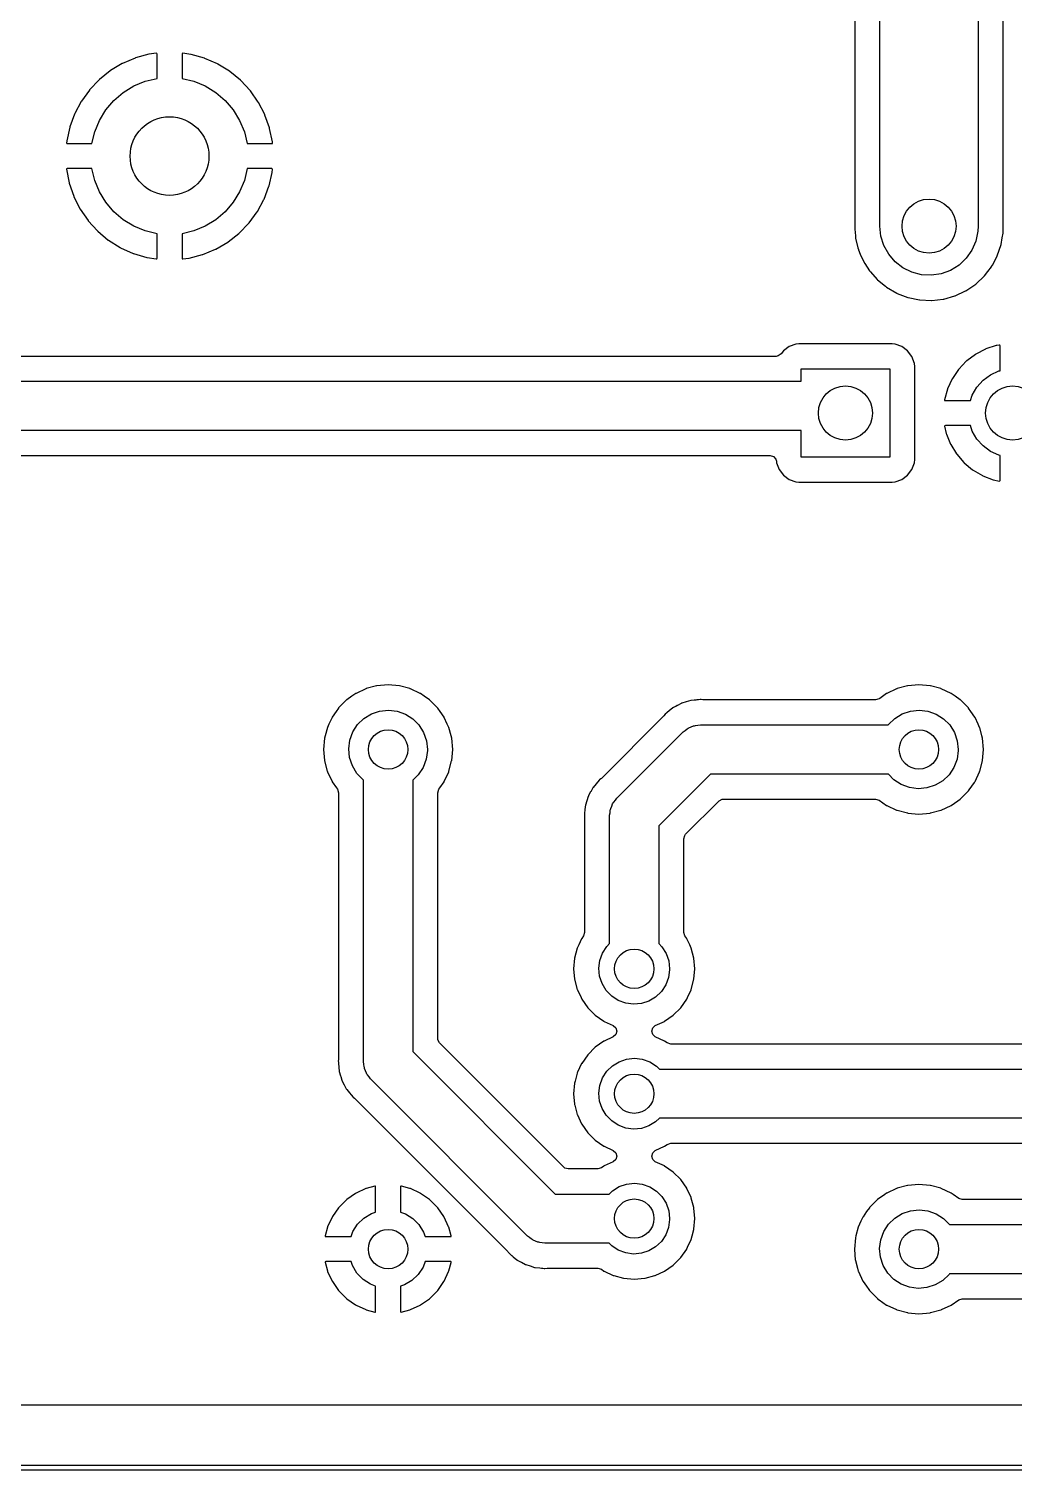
# Model space of a CAD drawing. Extents: x 112.3 to 212.1, y -130.9 to -81.2.
# Drawn here: x 146.36 to 166.4, y -130.86 to -101.55 of the extents above; entities that cross this region are included whole.
import ezdxf

# ---------------------------------------------------------------- set-up
doc = ezdxf.new("R2010")
doc.units = 0
doc.layers.add('BLACK', color=7, linetype='CONTINUOUS')

msp = doc.modelspace()

# ---------------------------------------------------------------- linework, layer by layer
at = {"layer": 'BLACK', "linetype": 'CONTINUOUS'}
for p, q in [((163.67, -105.565), (163.67, -96.5042)), ((163.161, -96.767), (163.161, -105.626)), ((165.67, -97.3131), (165.67, -105.565)), ((166.178, -105.673), (166.178, -97.9476)), ((148.262, -102.26), (148.023, -102.403)), ((148.27, -102.256), (148.262, -102.26)), ((148.526, -102.146), (148.27, -102.256)), ((148.534, -102.143), (148.526, -102.146)), ((148.803, -102.07), (148.534, -102.143)), ((148.812, -102.068), (148.803, -102.07)), ((148.953, -102.05), (148.812, -102.068)), ((148.967, -102.052), (148.953, -102.05)), ((148.971, -102.065), (148.967, -102.052)), ((148.971, -102.561), (148.971, -102.065)), ((149.483, -102.051), (149.479, -102.065)), ((149.479, -102.065), (149.479, -102.561)), ((149.497, -102.049), (149.483, -102.051)), ((149.66, -102.073), (149.497, -102.049)), ((149.668, -102.074), (149.66, -102.073)), ((149.937, -102.151), (149.668, -102.074)), ((149.945, -102.154), (149.937, -102.151)), ((150.2, -102.266), (149.945, -102.154)), ((150.208, -102.27), (150.2, -102.266)), ((150.445, -102.415), (150.208, -102.27)), ((148.016, -102.408), (147.798, -102.582)), ((148.023, -102.403), (148.016, -102.408)), ((148.731, -102.618), (148.971, -102.561)), ((149.479, -102.561), (149.719, -102.618)), ((150.452, -102.42), (150.445, -102.415)), ((150.668, -102.597), (150.452, -102.42)), ((147.594, -102.797), (147.432, -103.023)), ((147.6, -102.79), (147.594, -102.797)), ((147.792, -102.588), (147.6, -102.79)), ((147.798, -102.582), (147.792, -102.588)), ((148.094, -103.009), (148.285, -102.846)), ((148.285, -102.846), (148.499, -102.714)), ((148.499, -102.714), (148.731, -102.618)), ((149.719, -102.618), (149.951, -102.714)), ((149.951, -102.714), (150.165, -102.846)), ((150.165, -102.846), (150.356, -103.009)), ((150.674, -102.603), (150.668, -102.597)), ((150.864, -102.807), (150.674, -102.603)), ((150.87, -102.814), (150.864, -102.807)), ((151.03, -103.042), (150.87, -102.814)), ((147.427, -103.03), (147.297, -103.277)), ((147.432, -103.023), (147.427, -103.03)), ((147.931, -103.2), (148.094, -103.009)), ((150.356, -103.009), (150.519, -103.2)), ((151.034, -103.049), (151.03, -103.042)), ((151.162, -103.297), (151.034, -103.049)), ((147.293, -103.285), (147.197, -103.546)), ((147.297, -103.277), (147.293, -103.285)), ((147.703, -103.646), (147.799, -103.414)), ((147.799, -103.414), (147.931, -103.2)), ((150.519, -103.2), (150.651, -103.414)), ((150.651, -103.414), (150.747, -103.646)), ((151.166, -103.305), (151.162, -103.297)), ((151.259, -103.568), (151.166, -103.305)), ((147.195, -103.555), (147.136, -103.827)), ((147.197, -103.546), (147.195, -103.555)), ((147.646, -103.886), (147.703, -103.646)), ((150.747, -103.646), (150.804, -103.886)), ((151.261, -103.576), (151.259, -103.568)), ((151.318, -103.849), (151.261, -103.576)), ((147.134, -103.836), (147.132, -103.868)), ((147.132, -103.868), (147.135, -103.883)), ((147.136, -103.827), (147.134, -103.836)), ((147.135, -103.883), (147.146, -103.886)), ((147.146, -103.886), (147.646, -103.886)), ((150.804, -103.886), (151.302, -103.886)), ((151.302, -103.886), (151.317, -103.882)), ((151.317, -103.882), (151.32, -103.87)), ((151.319, -103.858), (151.318, -103.849)), ((151.32, -103.87), (151.319, -103.858)), ((147.131, -104.398), (147.129, -104.407)), ((147.129, -104.407), (147.13, -104.409)), ((147.13, -104.409), (147.183, -104.683)), ((147.146, -104.394), (147.131, -104.398)), ((147.646, -104.394), (147.146, -104.394)), ((147.703, -104.634), (147.646, -104.394)), ((150.804, -104.394), (150.747, -104.634)), ((151.302, -104.394), (150.804, -104.394)), ((151.249, -104.747), (151.311, -104.475)), ((151.314, -104.397), (151.302, -104.394)), ((151.311, -104.475), (151.312, -104.466)), ((151.312, -104.466), (151.317, -104.412)), ((151.317, -104.412), (151.314, -104.397)), ((147.183, -104.683), (147.185, -104.691)), ((147.185, -104.691), (147.276, -104.955)), ((147.799, -104.866), (147.703, -104.634)), ((147.931, -105.08), (147.799, -104.866)), ((150.651, -104.866), (150.519, -105.08)), ((150.747, -104.634), (150.651, -104.866)), ((151.148, -105.016), (151.246, -104.755)), ((151.246, -104.755), (151.249, -104.747)), ((147.276, -104.955), (147.279, -104.963)), ((147.279, -104.963), (147.404, -105.212)), ((147.404, -105.212), (147.409, -105.219)), ((148.094, -105.271), (147.931, -105.08)), ((150.519, -105.08), (150.356, -105.271)), ((151.011, -105.268), (151.144, -105.023)), ((151.144, -105.023), (151.148, -105.016)), ((147.409, -105.219), (147.567, -105.449)), ((147.567, -105.449), (147.572, -105.456)), ((147.572, -105.456), (147.76, -105.662)), ((148.285, -105.434), (148.094, -105.271)), ((148.499, -105.566), (148.285, -105.434)), ((150.165, -105.434), (149.951, -105.566)), ((150.356, -105.271), (150.165, -105.434)), ((150.836, -105.507), (150.841, -105.5)), ((150.841, -105.5), (151.006, -105.276)), ((151.006, -105.276), (151.011, -105.268)), ((147.76, -105.662), (147.766, -105.668)), ((147.766, -105.668), (147.98, -105.847)), ((148.731, -105.662), (148.499, -105.566)), ((148.971, -105.719), (148.731, -105.662)), ((148.971, -106.215), (148.971, -105.719)), ((149.719, -105.662), (149.479, -105.719)), ((149.479, -105.719), (149.479, -106.215)), ((149.951, -105.566), (149.719, -105.662)), ((150.416, -105.885), (150.635, -105.713)), ((150.635, -105.713), (150.642, -105.707)), ((150.642, -105.707), (150.836, -105.507)), ((163.161, -105.626), (163.162, -105.629)), ((163.162, -105.629), (163.162, -105.629)), ((163.162, -105.629), (163.172, -105.762)), ((163.172, -105.762), (163.176, -105.807)), ((163.69, -105.766), (163.67, -105.565)), ((163.751, -105.959), (163.69, -105.766)), ((165.665, -105.67), (165.623, -105.867)), ((165.67, -105.565), (165.665, -105.67)), ((166.16, -105.802), (166.177, -105.706)), ((166.177, -105.698), (166.178, -105.674)), ((166.177, -105.702), (166.177, -105.698)), ((166.177, -105.706), (166.177, -105.702)), ((166.177, -105.706), (166.177, -105.706)), ((166.178, -105.674), (166.178, -105.673)), ((166.178, -105.674), (166.178, -105.674)), ((147.98, -105.847), (147.987, -105.852)), ((147.987, -105.852), (148.223, -106)), ((148.223, -106), (148.23, -106.004)), ((148.23, -106.004), (148.485, -106.119)), ((149.903, -106.141), (150.161, -106.034)), ((150.161, -106.034), (150.168, -106.03)), ((150.168, -106.03), (150.409, -105.89)), ((150.409, -105.89), (150.416, -105.885)), ((163.176, -105.807), (163.177, -105.812)), ((163.177, -105.812), (163.177, -105.812)), ((163.177, -105.812), (163.224, -106.004)), ((163.224, -106.004), (163.234, -106.043)), ((163.234, -106.043), (163.236, -106.047)), ((163.236, -106.047), (163.236, -106.047)), ((163.236, -106.047), (163.272, -106.133)), ((163.849, -106.136), (163.751, -105.959)), ((165.543, -106.053), (165.427, -106.218)), ((165.623, -105.867), (165.543, -106.053)), ((166.057, -106.171), (166.136, -105.941)), ((166.136, -105.941), (166.16, -105.802)), ((148.485, -106.119), (148.493, -106.122)), ((148.493, -106.122), (148.76, -106.201)), ((148.76, -106.201), (148.768, -106.203)), ((148.768, -106.203), (148.953, -106.231)), ((148.953, -106.231), (148.967, -106.229)), ((148.967, -106.229), (148.971, -106.215)), ((149.479, -106.215), (149.483, -106.229)), ((149.483, -106.229), (149.496, -106.231)), ((149.496, -106.231), (149.617, -106.216)), ((149.617, -106.216), (149.625, -106.214)), ((149.625, -106.214), (149.895, -106.144)), ((149.895, -106.144), (149.903, -106.141)), ((163.272, -106.133), (163.329, -106.266)), ((163.329, -106.266), (163.366, -106.325)), ((163.366, -106.325), (163.413, -106.4)), ((163.98, -106.289), (163.849, -106.136)), ((164.14, -106.413), (163.98, -106.289)), ((165.28, -106.357), (165.108, -106.464)), ((165.427, -106.218), (165.28, -106.357)), ((165.939, -106.389), (165.942, -106.385)), ((165.942, -106.385), (165.958, -106.355)), ((165.958, -106.355), (166.054, -106.175)), ((166.054, -106.175), (166.057, -106.171)), ((163.413, -106.4), (163.458, -106.472)), ((163.458, -106.472), (163.478, -106.494)), ((163.478, -106.494), (163.615, -106.65)), ((163.615, -106.65), (163.615, -106.65)), ((163.615, -106.65), (163.619, -106.654)), ((163.619, -106.654), (163.623, -106.657)), ((163.623, -106.657), (163.623, -106.657)), ((163.623, -106.657), (163.783, -106.788)), ((164.321, -106.502), (164.14, -106.413)), ((164.517, -106.553), (164.321, -106.502)), ((164.719, -106.564), (164.517, -106.553)), ((164.919, -106.534), (164.719, -106.564)), ((165.108, -106.464), (164.919, -106.534)), ((165.618, -106.744), (165.795, -106.578)), ((165.795, -106.578), (165.863, -106.488)), ((165.863, -106.488), (165.939, -106.389)), ((165.939, -106.389), (165.939, -106.389)), ((163.783, -106.788), (163.806, -106.808)), ((163.806, -106.808), (164.016, -106.93)), ((164.016, -106.93), (164.021, -106.932)), ((164.021, -106.932), (164.238, -107.015)), ((165.202, -106.981), (165.413, -106.883)), ((165.413, -106.883), (165.418, -106.881)), ((165.413, -106.883), (165.413, -106.883)), ((165.418, -106.881), (165.618, -106.744)), ((164.238, -107.015), (164.238, -107.015)), ((164.238, -107.015), (164.243, -107.017)), ((164.243, -107.017), (164.248, -107.018)), ((164.248, -107.018), (164.248, -107.018)), ((164.248, -107.018), (164.475, -107.065)), ((164.475, -107.065), (164.475, -107.065)), ((164.475, -107.065), (164.48, -107.066)), ((164.48, -107.066), (164.723, -107.077)), ((164.723, -107.077), (164.728, -107.077)), ((164.728, -107.077), (164.959, -107.05)), ((164.728, -107.077), (164.728, -107.077)), ((164.959, -107.05), (164.959, -107.05)), ((164.959, -107.05), (164.964, -107.05)), ((164.964, -107.05), (164.969, -107.048)), ((164.969, -107.048), (165.193, -106.985)), ((164.969, -107.048), (164.969, -107.048)), ((165.193, -106.985), (165.198, -106.983)), ((165.193, -106.985), (165.193, -106.985)), ((165.198, -106.983), (165.202, -106.981)), ((165.202, -106.981), (165.202, -106.981)), ((161.707, -108.102), (161.662, -108.161)), ((161.823, -108.014), (161.707, -108.102)), ((161.96, -107.963), (161.823, -108.014)), ((162.022, -107.956), (161.96, -107.963)), ((163.918, -107.956), (162.022, -107.956)), ((163.98, -107.963), (163.918, -107.956)), ((164.117, -108.014), (163.98, -107.963)), ((164.233, -108.102), (164.117, -108.014)), ((164.321, -108.218), (164.233, -108.102)), ((165.818, -108.065), (165.622, -108.167)), ((165.827, -108.061), (165.818, -108.065)), ((166.038, -107.992), (165.827, -108.061)), ((166.048, -107.99), (166.038, -107.992)), ((166.098, -107.982), (166.048, -107.99)), ((166.112, -107.984), (166.098, -107.982)), ((166.116, -107.998), (166.112, -107.984)), ((166.116, -108.504), (166.116, -107.998)), ((161.561, -108.212), (145.026, -108.212)), ((161.605, -108.204), (161.561, -108.212)), ((161.662, -108.161), (161.605, -108.204)), ((164.372, -108.355), (164.321, -108.218)), ((164.379, -108.417), (164.372, -108.355)), ((164.379, -110.313), (164.379, -108.417)), ((165.428, -108.312), (165.276, -108.472)), ((165.436, -108.305), (165.428, -108.312)), ((165.613, -108.173), (165.436, -108.305)), ((165.622, -108.167), (165.613, -108.173)), ((144.769, -108.72), (162.07, -108.72)), ((162.07, -108.72), (162.07, -108.465)), ((162.07, -108.465), (163.87, -108.465)), ((163.87, -108.465), (163.87, -110.265)), ((165.139, -108.672), (165.046, -108.872)), ((165.144, -108.663), (165.139, -108.672)), ((165.269, -108.48), (165.144, -108.663)), ((165.276, -108.472), (165.269, -108.48)), ((165.642, -108.836), (165.768, -108.696)), ((165.768, -108.696), (165.92, -108.586)), ((165.92, -108.586), (166.092, -108.509)), ((166.092, -108.509), (166.116, -108.504)), ((165.043, -108.882), (164.984, -109.095)), ((165.046, -108.872), (165.043, -108.882)), ((165.511, -109.111), (165.548, -108.999)), ((165.548, -108.999), (165.642, -108.836)), ((164.984, -109.095), (164.983, -109.096)), ((164.983, -109.096), (164.986, -109.108)), ((164.986, -109.108), (164.998, -109.111)), ((164.998, -109.111), (165.511, -109.111)), ((162.07, -109.72), (144.767, -109.72)), ((162.07, -110.265), (162.07, -109.72)), ((164.988, -109.623), (164.987, -109.633)), ((164.987, -109.633), (165.021, -109.782)), ((165.002, -109.619), (164.988, -109.623)), ((165.511, -109.619), (165.002, -109.619)), ((165.021, -109.782), (165.024, -109.792)), ((165.024, -109.792), (165.107, -109.997)), ((165.548, -109.731), (165.511, -109.619)), ((165.642, -109.894), (165.548, -109.731)), ((165.768, -110.034), (165.642, -109.894)), ((165.107, -109.997), (165.112, -110.006)), ((165.112, -110.006), (165.227, -110.195)), ((165.227, -110.195), (165.233, -110.203)), ((165.92, -110.144), (165.768, -110.034)), ((166.092, -110.221), (165.92, -110.144)), ((145.279, -110.228), (161.439, -110.228)), ((161.439, -110.228), (161.507, -110.249)), ((161.507, -110.249), (161.554, -110.302)), ((161.554, -110.302), (161.565, -110.341)), ((161.565, -110.341), (161.566, -110.351)), ((161.566, -110.351), (161.568, -110.375)), ((161.568, -110.375), (161.619, -110.512)), ((163.87, -110.265), (162.07, -110.265)), ((164.321, -110.512), (164.372, -110.375)), ((164.372, -110.375), (164.379, -110.313)), ((165.233, -110.203), (165.378, -110.371)), ((165.378, -110.371), (165.385, -110.378)), ((165.385, -110.378), (165.556, -110.519)), ((166.116, -110.226), (166.092, -110.221)), ((166.116, -110.735), (166.116, -110.226)), ((161.619, -110.512), (161.707, -110.628)), ((161.707, -110.628), (161.823, -110.716)), ((161.823, -110.716), (161.96, -110.767)), ((161.96, -110.767), (162.022, -110.773)), ((162.022, -110.773), (163.918, -110.773)), ((163.918, -110.773), (163.98, -110.767)), ((163.98, -110.767), (164.117, -110.716)), ((164.117, -110.716), (164.233, -110.628)), ((164.233, -110.628), (164.321, -110.512)), ((165.556, -110.519), (165.564, -110.525)), ((165.564, -110.525), (165.755, -110.637)), ((165.755, -110.637), (165.764, -110.641)), ((165.764, -110.641), (165.971, -110.72)), ((165.971, -110.72), (165.981, -110.723)), ((165.981, -110.723), (166.098, -110.747)), ((166.098, -110.747), (166.112, -110.745)), ((166.112, -110.745), (166.116, -110.735)), ((152.934, -115.123), (152.83, -115.196)), ((153.013, -115.067), (152.934, -115.123)), ((153.018, -115.065), (153.013, -115.067)), ((153.216, -114.973), (153.018, -115.065)), ((153.018, -115.065), (153.018, -115.065)), ((153.221, -114.971), (153.216, -114.973)), ((153.216, -114.973), (153.216, -114.973)), ((153.226, -114.969), (153.221, -114.971)), ((153.437, -114.913), (153.226, -114.969)), ((153.226, -114.969), (153.226, -114.969)), ((153.442, -114.911), (153.437, -114.913)), ((153.437, -114.913), (153.437, -114.913)), ((153.67, -114.892), (153.442, -114.911)), ((153.898, -114.911), (153.67, -114.892)), ((153.903, -114.913), (153.898, -114.911)), ((154.114, -114.969), (153.903, -114.913)), ((153.903, -114.913), (153.903, -114.913)), ((154.119, -114.971), (154.114, -114.969)), ((154.114, -114.969), (154.114, -114.969)), ((154.124, -114.973), (154.119, -114.971)), ((154.322, -115.065), (154.124, -114.973)), ((154.124, -114.973), (154.124, -114.973)), ((154.327, -115.067), (154.322, -115.065)), ((154.322, -115.065), (154.322, -115.065)), ((154.406, -115.123), (154.327, -115.067)), ((154.51, -115.196), (154.406, -115.123)), ((163.657, -115.174), (163.584, -115.197)), ((163.666, -115.167), (163.657, -115.174)), ((163.808, -115.067), (163.666, -115.167)), ((163.813, -115.065), (163.808, -115.067)), ((164.011, -114.973), (163.813, -115.065)), ((163.813, -115.065), (163.813, -115.065)), ((164.016, -114.971), (164.011, -114.973)), ((164.011, -114.973), (164.011, -114.973)), ((164.021, -114.969), (164.016, -114.971)), ((164.232, -114.913), (164.021, -114.969)), ((164.021, -114.969), (164.021, -114.969)), ((164.237, -114.911), (164.232, -114.913)), ((164.232, -114.913), (164.232, -114.913)), ((164.465, -114.892), (164.237, -114.911)), ((164.693, -114.911), (164.465, -114.892)), ((164.698, -114.913), (164.693, -114.911)), ((164.909, -114.969), (164.698, -114.913)), ((164.698, -114.913), (164.698, -114.913)), ((164.914, -114.971), (164.909, -114.969)), ((164.909, -114.969), (164.909, -114.969)), ((164.919, -114.973), (164.914, -114.971)), ((165.117, -115.065), (164.919, -114.973)), ((164.919, -114.973), (164.919, -114.973)), ((165.122, -115.067), (165.117, -115.065)), ((165.117, -115.065), (165.117, -115.065)), ((165.201, -115.123), (165.122, -115.067)), ((165.305, -115.196), (165.201, -115.123)), ((152.615, -115.431), (152.532, -115.548)), ((152.661, -115.365), (152.615, -115.431)), ((152.664, -115.361), (152.661, -115.365)), ((152.661, -115.365), (152.661, -115.365)), ((152.826, -115.199), (152.664, -115.361)), ((152.83, -115.196), (152.826, -115.199)), ((152.83, -115.196), (152.83, -115.196)), ((153.329, -115.481), (153.498, -115.424)), ((153.498, -115.424), (153.676, -115.405)), ((153.676, -115.405), (153.853, -115.426)), ((153.853, -115.426), (154.021, -115.486)), ((154.514, -115.199), (154.51, -115.196)), ((154.51, -115.196), (154.51, -115.196)), ((154.676, -115.361), (154.514, -115.199)), ((154.679, -115.365), (154.676, -115.361)), ((154.725, -115.431), (154.679, -115.365)), ((154.679, -115.365), (154.679, -115.365)), ((154.808, -115.548), (154.725, -115.431)), ((159.339, -115.459), (159.306, -115.486)), ((159.344, -115.455), (159.339, -115.459)), ((159.345, -115.454), (159.344, -115.455)), ((159.347, -115.452), (159.345, -115.454)), ((159.386, -115.42), (159.347, -115.452)), ((159.387, -115.42), (159.386, -115.42)), ((159.459, -115.361), (159.387, -115.42)), ((159.464, -115.358), (159.459, -115.361)), ((159.468, -115.355), (159.464, -115.358)), ((159.519, -115.329), (159.468, -115.355)), ((159.551, -115.312), (159.519, -115.329)), ((159.552, -115.312), (159.551, -115.312)), ((159.628, -115.271), (159.552, -115.312)), ((159.634, -115.268), (159.628, -115.271)), ((159.628, -115.271), (159.628, -115.271)), ((159.639, -115.267), (159.634, -115.268)), ((159.644, -115.264), (159.639, -115.267)), ((159.733, -115.238), (159.644, -115.264)), ((159.734, -115.238), (159.733, -115.238)), ((159.823, -115.211), (159.734, -115.238)), ((159.828, -115.21), (159.823, -115.211)), ((159.834, -115.209), (159.828, -115.21)), ((159.894, -115.204), (159.834, -115.209)), ((159.926, -115.201), (159.894, -115.204)), ((159.927, -115.201), (159.926, -115.201)), ((159.948, -115.199), (159.927, -115.201)), ((159.97, -115.197), (159.948, -115.199)), ((159.973, -115.197), (159.97, -115.197)), ((159.976, -115.196), (159.973, -115.197)), ((159.981, -115.196), (159.976, -115.196)), ((160.016, -115.193), (159.981, -115.196)), ((160.031, -115.192), (160.016, -115.193)), ((160.037, -115.192), (160.031, -115.192)), ((160.068, -115.196), (160.037, -115.192)), ((160.037, -115.192), (160.037, -115.192)), ((160.082, -115.197), (160.068, -115.196)), ((163.584, -115.197), (160.082, -115.197)), ((164.124, -115.481), (164.293, -115.424)), ((164.293, -115.424), (164.471, -115.405)), ((164.471, -115.405), (164.648, -115.426)), ((164.648, -115.426), (164.816, -115.486)), ((165.309, -115.199), (165.305, -115.196)), ((165.305, -115.196), (165.305, -115.196)), ((165.471, -115.361), (165.309, -115.199)), ((165.474, -115.365), (165.471, -115.361)), ((165.52, -115.431), (165.474, -115.365)), ((165.474, -115.365), (165.474, -115.365)), ((165.603, -115.548), (165.52, -115.431)), ((152.434, -115.761), (152.389, -115.929)), ((152.436, -115.756), (152.434, -115.761)), ((152.434, -115.761), (152.434, -115.761)), ((152.466, -115.692), (152.436, -115.756)), ((152.53, -115.553), (152.466, -115.692)), ((152.532, -115.548), (152.53, -115.553)), ((152.53, -115.553), (152.53, -115.553)), ((152.953, -115.849), (153.05, -115.699)), ((153.05, -115.699), (153.177, -115.575)), ((153.177, -115.575), (153.329, -115.481)), ((154.021, -115.486), (154.171, -115.582)), ((154.171, -115.582), (154.297, -115.708)), ((154.297, -115.708), (154.391, -115.859)), ((154.81, -115.553), (154.808, -115.548)), ((154.874, -115.692), (154.81, -115.553)), ((154.81, -115.553), (154.81, -115.553)), ((154.904, -115.756), (154.874, -115.692)), ((154.906, -115.761), (154.904, -115.756)), ((154.951, -115.929), (154.906, -115.761)), ((154.906, -115.761), (154.906, -115.761)), ((159.269, -115.53), (158.006, -116.793)), ((159.277, -115.521), (159.269, -115.53)), ((159.302, -115.491), (159.277, -115.521)), ((159.306, -115.486), (159.302, -115.491)), ((159.302, -115.491), (159.302, -115.491)), ((159.785, -115.764), (159.833, -115.746)), ((159.833, -115.746), (159.88, -115.725)), ((159.88, -115.725), (159.9, -115.722)), ((159.9, -115.722), (159.919, -115.715)), ((159.919, -115.715), (159.97, -115.712)), ((159.97, -115.712), (160.02, -115.705)), ((160.02, -115.705), (163.841, -115.705)), ((163.841, -115.705), (163.845, -115.699)), ((163.845, -115.699), (163.972, -115.575)), ((163.972, -115.575), (164.124, -115.481)), ((164.816, -115.486), (164.966, -115.582)), ((164.966, -115.582), (165.092, -115.708)), ((165.092, -115.708), (165.186, -115.859)), ((165.605, -115.553), (165.603, -115.548)), ((165.669, -115.692), (165.605, -115.553)), ((165.605, -115.553), (165.605, -115.553)), ((165.699, -115.756), (165.669, -115.692)), ((165.701, -115.761), (165.699, -115.756)), ((165.746, -115.929), (165.701, -115.761)), ((165.701, -115.761), (165.701, -115.761)), ((152.376, -115.977), (152.357, -116.205)), ((152.389, -115.929), (152.376, -115.977)), ((152.87, -116.194), (152.892, -116.017)), ((152.892, -116.017), (152.953, -115.849)), ((154.391, -115.859), (154.45, -116.028)), ((154.45, -116.028), (154.47, -116.205)), ((154.964, -115.977), (154.951, -115.929)), ((154.983, -116.205), (154.964, -115.977)), ((158.321, -117.196), (159.666, -115.851)), ((159.666, -115.851), (159.671, -115.847)), ((159.671, -115.847), (159.712, -115.817)), ((159.712, -115.817), (159.751, -115.784)), ((159.751, -115.784), (159.769, -115.775)), ((159.769, -115.775), (159.785, -115.764)), ((165.186, -115.859), (165.245, -116.028)), ((165.245, -116.028), (165.265, -116.205)), ((165.759, -115.977), (165.746, -115.929)), ((165.778, -116.205), (165.759, -115.977)), ((152.357, -116.205), (152.376, -116.433)), ((152.887, -116.371), (152.87, -116.194)), ((154.47, -116.227), (154.445, -116.404)), ((154.47, -116.205), (154.47, -116.227)), ((154.964, -116.433), (154.983, -116.205)), ((165.265, -116.227), (165.24, -116.404)), ((165.265, -116.205), (165.265, -116.227)), ((165.759, -116.433), (165.778, -116.205)), ((152.376, -116.433), (152.378, -116.438)), ((152.378, -116.438), (152.378, -116.438)), ((152.378, -116.438), (152.433, -116.645)), ((152.944, -116.541), (152.887, -116.371)), ((153.036, -116.693), (152.944, -116.541)), ((154.382, -116.571), (154.283, -116.719)), ((154.445, -116.404), (154.382, -116.571)), ((154.907, -116.645), (154.962, -116.438)), ((154.962, -116.438), (154.964, -116.433)), ((154.962, -116.438), (154.962, -116.438)), ((165.177, -116.571), (165.078, -116.719)), ((165.24, -116.404), (165.177, -116.571)), ((165.702, -116.645), (165.757, -116.438)), ((165.757, -116.438), (165.759, -116.433)), ((165.757, -116.438), (165.757, -116.438)), ((152.433, -116.645), (152.436, -116.654)), ((152.436, -116.654), (152.438, -116.659)), ((152.438, -116.659), (152.438, -116.659)), ((152.438, -116.659), (152.53, -116.857)), ((152.53, -116.857), (152.53, -116.857)), ((152.53, -116.857), (152.532, -116.862)), ((152.532, -116.862), (152.62, -116.986)), ((153.16, -116.821), (153.036, -116.693)), ((153.17, -116.828), (153.16, -116.821)), ((153.17, -122.555), (153.17, -116.828)), ((154.283, -116.719), (154.17, -116.827)), ((154.17, -116.827), (154.17, -122.348)), ((154.72, -116.986), (154.808, -116.862)), ((154.808, -116.862), (154.81, -116.857)), ((154.81, -116.857), (154.902, -116.659)), ((154.81, -116.857), (154.81, -116.857)), ((154.902, -116.659), (154.904, -116.654)), ((154.902, -116.659), (154.902, -116.659)), ((154.904, -116.654), (154.907, -116.645)), ((157.899, -116.906), (157.839, -116.977)), ((157.927, -116.872), (157.899, -116.905)), ((157.899, -116.905), (157.899, -116.906)), ((157.929, -116.87), (157.927, -116.872)), ((157.931, -116.868), (157.929, -116.87)), ((157.934, -116.864), (157.931, -116.868)), ((157.962, -116.831), (157.934, -116.864)), ((157.966, -116.826), (157.962, -116.831)), ((157.995, -116.802), (157.966, -116.826)), ((158.006, -116.793), (157.995, -116.802)), ((160.227, -116.705), (159.175, -117.757)), ((163.843, -116.705), (160.227, -116.705)), ((163.955, -116.821), (163.843, -116.705)), ((164.104, -116.919), (163.955, -116.821)), ((164.271, -116.981), (164.104, -116.919)), ((164.795, -116.934), (164.626, -116.989)), ((164.949, -116.842), (164.795, -116.934)), ((165.078, -116.719), (164.949, -116.842)), ((165.486, -117.029), (165.594, -116.874)), ((165.594, -116.874), (165.603, -116.862)), ((165.603, -116.862), (165.605, -116.857)), ((165.605, -116.857), (165.697, -116.659)), ((165.605, -116.857), (165.605, -116.857)), ((165.697, -116.659), (165.699, -116.654)), ((165.697, -116.659), (165.697, -116.659)), ((165.699, -116.654), (165.702, -116.645)), ((152.62, -116.986), (152.639, -117.013)), ((152.639, -117.013), (152.661, -117.086)), ((152.661, -117.086), (152.661, -122.493)), ((154.678, -117.086), (154.701, -117.013)), ((154.678, -122.085), (154.678, -117.086)), ((154.701, -117.013), (154.72, -116.986)), ((157.739, -117.161), (157.712, -117.25)), ((157.742, -117.156), (157.739, -117.161)), ((157.744, -117.151), (157.742, -117.156)), ((157.747, -117.145), (157.744, -117.151)), ((157.788, -117.069), (157.747, -117.145)), ((157.747, -117.145), (157.747, -117.145)), ((157.789, -117.068), (157.788, -117.069)), ((157.81, -117.029), (157.789, -117.068)), ((157.833, -116.986), (157.81, -117.029)), ((157.836, -116.982), (157.833, -116.986)), ((157.839, -116.977), (157.836, -116.982)), ((158.291, -117.237), (158.321, -117.196)), ((160.401, -117.25), (160.463, -117.216)), ((160.463, -117.216), (160.49, -117.213)), ((160.49, -117.213), (163.584, -117.213)), ((163.584, -117.213), (163.657, -117.236)), ((164.448, -117.005), (164.271, -116.981)), ((164.626, -116.989), (164.448, -117.005)), ((165.253, -117.25), (165.305, -117.214)), ((165.305, -117.214), (165.309, -117.211)), ((165.305, -117.214), (165.305, -117.214)), ((165.309, -117.211), (165.471, -117.049)), ((165.471, -117.049), (165.486, -117.029)), ((157.666, -117.503), (157.662, -117.546)), ((157.672, -117.443), (157.666, -117.493)), ((157.666, -117.493), (157.666, -117.497)), ((157.666, -117.497), (157.666, -117.498)), ((157.666, -117.498), (157.666, -117.503)), ((157.68, -117.367), (157.672, -117.442)), ((157.672, -117.442), (157.672, -117.443)), ((157.682, -117.35), (157.68, -117.367)), ((157.683, -117.345), (157.682, -117.35)), ((157.684, -117.339), (157.683, -117.345)), ((157.712, -117.251), (157.684, -117.339)), ((157.712, -117.25), (157.712, -117.251)), ((158.175, -117.544), (158.183, -117.493)), ((158.183, -117.493), (158.187, -117.443)), ((158.187, -117.443), (158.194, -117.424)), ((158.194, -117.424), (158.197, -117.404)), ((158.197, -117.404), (158.219, -117.358)), ((158.219, -117.358), (158.236, -117.31)), ((158.236, -117.31), (158.249, -117.294)), ((158.249, -117.294), (158.257, -117.275)), ((158.257, -117.275), (158.291, -117.237)), ((159.72, -117.931), (160.401, -117.25)), ((163.657, -117.236), (163.808, -117.343)), ((163.808, -117.343), (163.813, -117.345)), ((163.813, -117.345), (163.813, -117.345)), ((163.813, -117.345), (164.011, -117.437)), ((164.011, -117.437), (164.016, -117.439)), ((164.016, -117.439), (164.021, -117.441)), ((164.021, -117.441), (164.021, -117.441)), ((164.021, -117.441), (164.232, -117.497)), ((164.232, -117.497), (164.232, -117.497)), ((164.232, -117.497), (164.237, -117.499)), ((164.237, -117.499), (164.465, -117.518)), ((164.465, -117.518), (164.693, -117.499)), ((164.693, -117.499), (164.698, -117.497)), ((164.698, -117.497), (164.909, -117.441)), ((164.698, -117.497), (164.698, -117.497)), ((164.909, -117.441), (164.914, -117.439)), ((164.909, -117.441), (164.909, -117.441)), ((164.914, -117.439), (164.919, -117.437)), ((164.919, -117.437), (165.117, -117.345)), ((165.117, -117.345), (165.122, -117.343)), ((165.117, -117.345), (165.117, -117.345)), ((165.122, -117.343), (165.253, -117.25)), ((157.662, -117.546), (157.662, -117.553)), ((157.662, -117.553), (157.666, -117.592)), ((157.666, -117.592), (157.666, -117.604)), ((157.666, -117.604), (157.666, -119.924)), ((158.175, -117.55), (158.175, -117.544)), ((158.175, -120.153), (158.175, -117.55)), ((159.175, -117.757), (159.175, -120.153)), ((159.683, -118.02), (159.704, -117.952)), ((159.683, -119.924), (159.683, -118.02)), ((159.704, -117.952), (159.72, -117.931)), ((157.605, -120.053), (157.547, -120.177)), ((157.607, -120.048), (157.605, -120.053)), ((157.605, -120.053), (157.605, -120.053)), ((157.644, -119.996), (157.607, -120.048)), ((157.666, -119.924), (157.644, -119.996)), ((158.117, -120.21), (158.175, -120.153)), ((159.175, -120.153), (159.239, -120.218)), ((159.706, -119.996), (159.683, -119.924)), ((159.743, -120.048), (159.706, -119.996)), ((159.745, -120.053), (159.743, -120.048)), ((159.803, -120.177), (159.745, -120.053)), ((159.745, -120.053), (159.745, -120.053)), ((157.461, -120.451), (157.442, -120.665)), ((157.462, -120.446), (157.461, -120.451)), ((157.515, -120.249), (157.462, -120.446)), ((157.516, -120.243), (157.515, -120.249)), ((157.515, -120.249), (157.515, -120.249)), ((157.547, -120.177), (157.516, -120.243)), ((157.975, -120.496), (158.03, -120.345)), ((158.03, -120.345), (158.117, -120.21)), ((159.239, -120.218), (159.324, -120.354)), ((159.324, -120.354), (159.377, -120.505)), ((159.834, -120.243), (159.803, -120.177)), ((159.835, -120.249), (159.834, -120.243)), ((159.888, -120.446), (159.835, -120.249)), ((159.835, -120.249), (159.835, -120.249)), ((159.889, -120.451), (159.888, -120.446)), ((159.908, -120.665), (159.889, -120.451)), ((157.442, -120.665), (157.461, -120.879)), ((157.955, -120.655), (157.975, -120.496)), ((157.971, -120.815), (157.955, -120.655)), ((159.395, -120.685), (159.372, -120.844)), ((159.377, -120.505), (159.395, -120.665)), ((159.395, -120.665), (159.395, -120.685)), ((159.889, -120.879), (159.908, -120.665)), ((157.461, -120.879), (157.516, -121.087)), ((158.021, -120.967), (157.971, -120.815)), ((158.105, -121.104), (158.021, -120.967)), ((159.315, -120.994), (159.227, -121.128)), ((159.372, -120.844), (159.315, -120.994)), ((159.834, -121.087), (159.889, -120.879)), ((157.516, -121.087), (157.518, -121.092)), ((157.518, -121.092), (157.519, -121.092)), ((157.519, -121.092), (157.593, -121.252)), ((157.593, -121.252), (157.607, -121.282)), ((157.607, -121.282), (157.73, -121.458)), ((158.216, -121.22), (158.105, -121.104)), ((158.35, -121.308), (158.216, -121.22)), ((158.501, -121.364), (158.35, -121.308)), ((158.972, -121.321), (158.82, -121.37)), ((159.11, -121.239), (158.972, -121.321)), ((159.227, -121.128), (159.11, -121.239)), ((159.62, -121.458), (159.743, -121.282)), ((159.743, -121.282), (159.757, -121.252)), ((159.757, -121.252), (159.831, -121.092)), ((159.831, -121.092), (159.832, -121.092)), ((159.832, -121.092), (159.834, -121.087)), ((157.73, -121.458), (157.882, -121.61)), ((157.882, -121.61), (158.058, -121.733)), ((158.66, -121.385), (158.501, -121.364)), ((158.82, -121.37), (158.66, -121.385)), ((159.292, -121.733), (159.468, -121.61)), ((159.468, -121.61), (159.62, -121.458)), ((158.058, -121.733), (158.063, -121.735)), ((158.063, -121.735), (158.063, -121.735)), ((158.063, -121.735), (158.247, -121.821)), ((158.247, -121.821), (158.3, -121.868)), ((158.3, -121.868), (158.319, -121.936)), ((159.031, -121.934), (159.051, -121.866)), ((159.051, -121.866), (159.103, -121.821)), ((159.103, -121.821), (159.287, -121.735)), ((159.287, -121.735), (159.292, -121.733)), ((159.287, -121.735), (159.287, -121.735)), ((154.681, -122.112), (154.678, -122.085)), ((154.715, -122.174), (154.681, -122.112)), ((157.241, -124.7), (154.715, -122.174)), ((158.058, -122.137), (157.882, -122.26)), ((158.063, -122.135), (158.058, -122.137)), ((158.247, -122.049), (158.063, -122.135)), ((158.063, -122.135), (158.063, -122.135)), ((158.299, -122.004), (158.247, -122.049)), ((158.319, -121.936), (158.299, -122.004)), ((159.05, -122.002), (159.031, -121.934)), ((159.103, -122.049), (159.05, -122.002)), ((159.287, -122.135), (159.103, -122.049)), ((159.292, -122.137), (159.287, -122.135)), ((159.287, -122.135), (159.287, -122.135)), ((159.344, -122.174), (159.292, -122.137)), ((159.416, -122.197), (159.344, -122.174)), ((170.33, -122.197), (159.416, -122.197)), ((152.661, -122.493), (152.661, -122.507)), ((154.17, -122.348), (157.067, -125.245)), ((157.73, -122.412), (157.607, -122.588)), ((157.882, -122.26), (157.73, -122.412)), ((158.368, -122.554), (158.52, -122.502)), ((158.52, -122.502), (158.68, -122.485)), ((158.68, -122.485), (158.839, -122.504)), ((158.839, -122.504), (158.991, -122.558)), ((152.661, -122.507), (152.657, -122.544)), ((152.657, -122.544), (152.658, -122.559)), ((152.658, -122.559), (152.661, -122.594)), ((152.661, -122.594), (152.661, -122.599)), ((152.661, -122.599), (152.661, -122.602)), ((152.661, -122.602), (152.661, -122.605)), ((152.661, -122.605), (152.662, -122.608)), ((152.662, -122.608), (152.666, -122.648)), ((152.666, -122.648), (152.666, -122.649)), ((152.666, -122.649), (152.668, -122.679)), ((152.668, -122.679), (152.674, -122.741)), ((152.674, -122.741), (152.675, -122.747)), ((152.675, -122.747), (152.676, -122.752)), ((152.676, -122.752), (152.703, -122.841)), ((153.177, -122.605), (153.17, -122.555)), ((153.18, -122.656), (153.177, -122.605)), ((153.187, -122.675), (153.18, -122.656)), ((153.19, -122.695), (153.187, -122.675)), ((153.211, -122.742), (153.19, -122.695)), ((153.229, -122.79), (153.211, -122.742)), ((153.24, -122.806), (153.229, -122.79)), ((157.515, -122.789), (157.472, -122.949)), ((157.516, -122.783), (157.515, -122.789)), ((157.515, -122.789), (157.515, -122.789)), ((157.524, -122.766), (157.516, -122.783)), ((157.605, -122.593), (157.524, -122.766)), ((157.607, -122.588), (157.605, -122.593)), ((157.605, -122.593), (157.605, -122.593)), ((158.03, -122.885), (158.117, -122.75)), ((158.117, -122.75), (158.232, -122.638)), ((158.232, -122.638), (158.368, -122.554)), ((158.991, -122.558), (159.126, -122.644)), ((159.126, -122.644), (159.187, -122.705)), ((159.187, -122.705), (170.593, -122.705)), ((152.703, -122.841), (152.703, -122.842)), ((152.703, -122.842), (152.707, -122.855)), ((152.707, -122.855), (152.729, -122.931)), ((152.729, -122.931), (152.732, -122.936)), ((152.732, -122.936), (152.733, -122.941)), ((152.733, -122.941), (152.736, -122.947)), ((152.736, -122.947), (152.777, -123.023)), ((152.777, -123.023), (152.777, -123.024)), ((152.777, -123.024), (152.784, -123.037)), ((152.784, -123.037), (152.82, -123.107)), ((153.249, -122.824), (153.24, -122.806)), ((153.282, -122.863), (153.249, -122.824)), ((153.312, -122.904), (153.282, -122.863)), ((153.316, -122.909), (153.312, -122.904)), ((156.506, -126.099), (153.316, -122.909)), ((157.461, -122.991), (157.442, -123.205)), ((157.472, -122.949), (157.461, -122.991)), ((157.955, -123.195), (157.975, -123.036)), ((157.975, -123.036), (158.03, -122.885)), ((152.82, -123.107), (152.823, -123.111)), ((152.823, -123.111), (152.826, -123.116)), ((152.826, -123.116), (152.83, -123.121)), ((152.83, -123.121), (152.832, -123.123)), ((152.832, -123.123), (152.885, -123.188)), ((152.885, -123.188), (152.885, -123.189)), ((152.885, -123.189), (152.917, -123.228)), ((152.917, -123.228), (152.919, -123.23)), ((152.919, -123.23), (152.92, -123.231)), ((152.92, -123.231), (152.924, -123.236)), ((152.924, -123.236), (152.951, -123.269)), ((152.951, -123.269), (152.956, -123.273)), ((152.956, -123.273), (152.956, -123.273)), ((152.956, -123.273), (152.986, -123.298)), ((152.986, -123.298), (152.995, -123.306)), ((152.995, -123.306), (156.103, -126.414)), ((157.442, -123.205), (157.461, -123.419)), ((157.971, -123.355), (157.955, -123.195)), ((158.021, -123.507), (157.971, -123.355)), ((157.461, -123.419), (157.462, -123.424)), ((157.462, -123.424), (157.462, -123.424)), ((157.462, -123.424), (157.465, -123.438)), ((157.465, -123.438), (157.516, -123.627)), ((157.516, -123.627), (157.518, -123.632)), ((157.518, -123.632), (157.519, -123.632)), ((157.519, -123.632), (157.604, -123.815)), ((158.105, -123.644), (158.021, -123.507)), ((158.216, -123.76), (158.105, -123.644)), ((157.604, -123.815), (157.607, -123.822)), ((157.607, -123.822), (157.73, -123.998)), ((158.35, -123.848), (158.216, -123.76)), ((158.501, -123.904), (158.35, -123.848)), ((158.66, -123.925), (158.501, -123.904)), ((158.82, -123.91), (158.66, -123.925)), ((158.972, -123.861), (158.82, -123.91)), ((159.11, -123.779), (158.972, -123.861)), ((159.187, -123.705), (159.11, -123.779)), ((170.8, -123.705), (159.187, -123.705)), ((157.73, -123.998), (157.882, -124.15)), ((157.882, -124.15), (158.058, -124.273)), ((159.292, -124.273), (159.344, -124.236)), ((159.344, -124.236), (159.416, -124.213)), ((159.416, -124.213), (170.738, -124.213)), ((158.058, -124.273), (158.063, -124.275)), ((158.063, -124.275), (158.063, -124.275)), ((158.063, -124.275), (158.247, -124.361)), ((158.247, -124.361), (158.3, -124.408)), ((158.299, -124.544), (158.247, -124.589)), ((158.319, -124.476), (158.299, -124.544)), ((158.3, -124.408), (158.319, -124.476)), ((159.031, -124.474), (159.051, -124.406)), ((159.05, -124.542), (159.031, -124.474)), ((159.103, -124.589), (159.05, -124.542)), ((159.051, -124.406), (159.103, -124.361)), ((159.103, -124.361), (159.287, -124.275)), ((159.287, -124.275), (159.292, -124.273)), ((159.287, -124.275), (159.287, -124.275)), ((157.262, -124.716), (157.241, -124.7)), ((157.33, -124.736), (157.262, -124.716)), ((157.934, -124.736), (157.33, -124.736)), ((158.006, -124.714), (157.934, -124.736)), ((158.058, -124.677), (158.006, -124.714)), ((158.063, -124.675), (158.058, -124.677)), ((158.247, -124.589), (158.063, -124.675)), ((158.063, -124.675), (158.063, -124.675)), ((159.287, -124.675), (159.103, -124.589)), ((159.292, -124.677), (159.287, -124.675)), ((159.287, -124.675), (159.287, -124.675)), ((159.468, -124.8), (159.292, -124.677)), ((159.62, -124.952), (159.468, -124.8)), ((153.216, -125.134), (153.018, -125.226)), ((153.226, -125.13), (153.216, -125.134)), ((153.403, -125.082), (153.226, -125.13)), ((153.412, -125.084), (153.403, -125.082)), ((153.416, -125.097), (153.412, -125.084)), ((153.416, -125.612), (153.416, -125.097)), ((153.927, -125.084), (153.924, -125.092)), ((153.924, -125.092), (153.924, -125.612)), ((153.941, -125.084), (153.927, -125.084)), ((154.114, -125.13), (153.941, -125.084)), ((154.124, -125.134), (154.114, -125.13)), ((154.322, -125.226), (154.124, -125.134)), ((158.232, -125.178), (158.368, -125.094)), ((158.368, -125.094), (158.52, -125.042)), ((158.52, -125.042), (158.68, -125.025)), ((158.68, -125.025), (158.839, -125.044)), ((158.839, -125.044), (158.991, -125.098)), ((158.991, -125.098), (159.126, -125.184)), ((159.743, -125.128), (159.62, -124.952)), ((159.745, -125.133), (159.743, -125.128)), ((159.831, -125.318), (159.745, -125.133)), ((159.745, -125.133), (159.745, -125.133)), ((164.011, -125.133), (163.813, -125.225)), ((164.016, -125.131), (164.011, -125.133)), ((164.011, -125.133), (164.011, -125.133)), ((164.021, -125.129), (164.016, -125.131)), ((164.232, -125.073), (164.021, -125.129)), ((164.021, -125.129), (164.021, -125.129)), ((164.237, -125.071), (164.232, -125.073)), ((164.232, -125.073), (164.232, -125.073)), ((164.465, -125.052), (164.237, -125.071)), ((164.693, -125.071), (164.465, -125.052)), ((164.698, -125.073), (164.693, -125.071)), ((164.909, -125.129), (164.698, -125.073)), ((164.698, -125.073), (164.698, -125.073)), ((164.914, -125.131), (164.909, -125.129)), ((164.909, -125.129), (164.909, -125.129)), ((164.919, -125.133), (164.914, -125.131)), ((165.117, -125.225), (164.919, -125.133)), ((164.919, -125.133), (164.919, -125.133)), ((152.822, -125.363), (152.668, -125.517)), ((152.831, -125.356), (152.822, -125.363)), ((153.009, -125.231), (152.831, -125.356)), ((153.018, -125.226), (153.009, -125.231)), ((154.331, -125.231), (154.322, -125.226)), ((154.509, -125.356), (154.331, -125.231)), ((154.518, -125.363), (154.509, -125.356)), ((154.672, -125.517), (154.518, -125.363)), ((157.067, -125.245), (158.163, -125.245)), ((158.163, -125.245), (158.232, -125.178)), ((159.126, -125.184), (159.239, -125.298)), ((159.239, -125.298), (159.324, -125.434)), ((159.324, -125.434), (159.377, -125.585)), ((159.834, -125.323), (159.831, -125.318)), ((159.835, -125.329), (159.834, -125.323)), ((159.886, -125.517), (159.835, -125.329)), ((159.835, -125.329), (159.835, -125.329)), ((163.621, -125.359), (163.459, -125.521)), ((163.625, -125.356), (163.621, -125.359)), ((163.772, -125.253), (163.625, -125.356)), ((163.625, -125.356), (163.625, -125.356)), ((163.808, -125.227), (163.772, -125.253)), ((163.813, -125.225), (163.808, -125.227)), ((163.813, -125.225), (163.813, -125.225)), ((165.122, -125.227), (165.117, -125.225)), ((165.117, -125.225), (165.117, -125.225)), ((165.158, -125.253), (165.122, -125.227)), ((165.273, -125.334), (165.158, -125.253)), ((165.346, -125.356), (165.273, -125.334)), ((171.615, -125.356), (165.346, -125.356)), ((152.531, -125.713), (152.439, -125.911)), ((152.536, -125.704), (152.531, -125.713)), ((152.661, -125.526), (152.536, -125.704)), ((152.668, -125.517), (152.661, -125.526)), ((153.177, -125.735), (153.329, -125.641)), ((153.329, -125.641), (153.416, -125.612)), ((153.924, -125.612), (154.021, -125.646)), ((154.021, -125.646), (154.171, -125.742)), ((154.679, -125.526), (154.672, -125.517)), ((154.804, -125.704), (154.679, -125.526)), ((154.809, -125.713), (154.804, -125.704)), ((154.901, -125.911), (154.809, -125.713)), ((159.377, -125.585), (159.395, -125.745)), ((159.889, -125.531), (159.886, -125.517)), ((159.908, -125.745), (159.889, -125.531)), ((163.325, -125.713), (163.285, -125.8)), ((163.327, -125.708), (163.325, -125.713)), ((163.325, -125.713), (163.325, -125.713)), ((163.401, -125.603), (163.327, -125.708)), ((163.456, -125.525), (163.401, -125.603)), ((163.459, -125.521), (163.456, -125.525)), ((163.456, -125.525), (163.456, -125.525)), ((163.972, -125.735), (164.124, -125.641)), ((164.124, -125.641), (164.293, -125.584)), ((164.293, -125.584), (164.471, -125.565)), ((164.471, -125.565), (164.648, -125.586)), ((164.648, -125.586), (164.816, -125.646)), ((164.816, -125.646), (164.966, -125.742)), ((152.435, -125.921), (152.389, -126.094)), ((152.439, -125.911), (152.435, -125.921)), ((152.916, -126.111), (152.953, -126.009)), ((152.953, -126.009), (153.05, -125.859)), ((153.05, -125.859), (153.177, -125.735)), ((154.171, -125.742), (154.297, -125.868)), ((154.297, -125.868), (154.391, -126.019)), ((154.391, -126.019), (154.423, -126.111)), ((154.905, -125.921), (154.901, -125.911)), ((154.953, -126.098), (154.905, -125.921)), ((159.372, -125.924), (159.315, -126.074)), ((159.395, -125.765), (159.372, -125.924)), ((159.395, -125.745), (159.395, -125.765)), ((159.854, -126.093), (159.888, -125.964)), ((159.888, -125.964), (159.889, -125.959)), ((159.888, -125.964), (159.888, -125.964)), ((159.889, -125.959), (159.908, -125.745)), ((163.229, -125.921), (163.182, -126.098)), ((163.231, -125.916), (163.229, -125.921)), ((163.229, -125.921), (163.229, -125.921)), ((163.285, -125.8), (163.231, -125.916)), ((163.687, -126.177), (163.748, -126.009)), ((163.748, -126.009), (163.845, -125.859)), ((163.845, -125.859), (163.972, -125.735)), ((164.966, -125.742), (165.089, -125.865)), ((165.089, -125.865), (171.878, -125.865)), ((152.389, -126.094), (152.389, -126.108)), ((152.389, -126.108), (152.397, -126.111)), ((152.397, -126.111), (152.916, -126.111)), ((154.423, -126.111), (154.938, -126.111)), ((154.938, -126.111), (154.951, -126.107)), ((154.951, -126.107), (154.953, -126.098)), ((156.547, -126.129), (156.506, -126.099)), ((156.585, -126.163), (156.547, -126.129)), ((156.604, -126.171), (156.585, -126.163)), ((156.62, -126.184), (156.604, -126.171)), ((156.668, -126.201), (156.62, -126.184)), ((156.714, -126.223), (156.668, -126.201)), ((156.734, -126.226), (156.714, -126.223)), ((156.753, -126.233), (156.734, -126.226)), ((156.803, -126.237), (156.753, -126.233)), ((156.854, -126.245), (156.803, -126.237)), ((156.86, -126.245), (156.854, -126.245)), ((158.163, -126.245), (156.86, -126.245)), ((158.216, -126.3), (158.163, -126.245)), ((158.35, -126.388), (158.216, -126.3)), ((159.227, -126.208), (159.11, -126.319)), ((159.315, -126.074), (159.227, -126.208)), ((159.761, -126.323), (159.831, -126.172)), ((159.831, -126.172), (159.832, -126.172)), ((159.832, -126.172), (159.834, -126.167)), ((159.834, -126.167), (159.854, -126.093)), ((163.171, -126.137), (163.152, -126.365)), ((163.182, -126.098), (163.171, -126.137)), ((163.665, -126.354), (163.687, -126.177)), ((156.103, -126.414), (156.112, -126.425)), ((156.112, -126.425), (156.136, -126.454)), ((156.136, -126.454), (156.174, -126.486)), ((156.174, -126.486), (156.178, -126.489)), ((156.178, -126.489), (156.18, -126.491)), ((156.18, -126.491), (156.182, -126.493)), ((156.182, -126.493), (156.184, -126.495)), ((156.184, -126.495), (156.184, -126.495)), ((156.184, -126.495), (156.215, -126.521)), ((156.215, -126.521), (156.216, -126.521)), ((156.216, -126.521), (156.287, -126.581)), ((156.287, -126.581), (156.292, -126.584)), ((156.292, -126.584), (156.296, -126.587)), ((156.296, -126.587), (156.375, -126.629)), ((158.501, -126.444), (158.35, -126.388)), ((158.66, -126.465), (158.501, -126.444)), ((158.82, -126.45), (158.66, -126.465)), ((158.972, -126.401), (158.82, -126.45)), ((159.11, -126.319), (158.972, -126.401)), ((159.468, -126.69), (159.62, -126.538)), ((159.62, -126.538), (159.741, -126.365)), ((159.741, -126.365), (159.743, -126.362)), ((159.743, -126.362), (159.761, -126.323)), ((163.152, -126.365), (163.152, -126.37)), ((163.152, -126.37), (163.17, -126.581)), ((163.17, -126.581), (163.171, -126.593)), ((163.171, -126.593), (163.173, -126.598)), ((163.173, -126.598), (163.173, -126.598)), ((163.173, -126.598), (163.215, -126.754)), ((163.682, -126.531), (163.665, -126.354)), ((163.739, -126.701), (163.682, -126.531)), ((152.389, -126.623), (152.387, -126.632)), ((152.387, -126.632), (152.435, -126.809)), ((152.402, -126.619), (152.389, -126.623)), ((152.917, -126.619), (152.402, -126.619)), ((152.435, -126.809), (152.439, -126.819)), ((152.439, -126.819), (152.531, -127.017)), ((152.944, -126.701), (152.917, -126.619)), ((153.036, -126.853), (152.944, -126.701)), ((153.16, -126.981), (153.036, -126.853)), ((154.283, -126.879), (154.154, -127.002)), ((154.382, -126.731), (154.283, -126.879)), ((154.424, -126.619), (154.382, -126.731)), ((154.943, -126.619), (154.424, -126.619)), ((154.809, -127.017), (154.901, -126.819)), ((154.901, -126.819), (154.905, -126.809)), ((154.905, -126.809), (154.951, -126.636)), ((154.951, -126.622), (154.943, -126.619)), ((154.951, -126.636), (154.951, -126.622)), ((156.375, -126.629), (156.378, -126.631)), ((156.378, -126.631), (156.379, -126.632)), ((156.379, -126.632), (156.461, -126.676)), ((156.461, -126.676), (156.466, -126.678)), ((156.466, -126.678), (156.471, -126.681)), ((156.471, -126.681), (156.56, -126.708)), ((156.56, -126.708), (156.561, -126.708)), ((156.561, -126.708), (156.649, -126.736)), ((156.649, -126.736), (156.655, -126.737)), ((156.655, -126.737), (156.66, -126.738)), ((156.66, -126.738), (156.752, -126.748)), ((156.752, -126.748), (156.753, -126.748)), ((156.753, -126.748), (156.787, -126.752)), ((156.787, -126.752), (156.8, -126.753)), ((156.8, -126.753), (156.8, -126.753)), ((156.8, -126.753), (156.803, -126.753)), ((156.803, -126.753), (156.807, -126.753)), ((156.807, -126.753), (156.808, -126.754)), ((156.808, -126.754), (156.813, -126.754)), ((156.813, -126.754), (156.843, -126.757)), ((156.843, -126.757), (156.85, -126.758)), ((156.85, -126.758), (156.85, -126.758)), ((156.85, -126.758), (156.856, -126.758)), ((156.856, -126.758), (156.902, -126.754)), ((156.902, -126.754), (156.914, -126.753)), ((156.914, -126.753), (157.934, -126.753)), ((157.934, -126.753), (158.006, -126.776)), ((158.006, -126.776), (158.058, -126.813)), ((158.058, -126.813), (158.063, -126.815)), ((158.063, -126.815), (158.063, -126.815)), ((158.063, -126.815), (158.248, -126.901)), ((159.102, -126.901), (159.287, -126.815)), ((159.287, -126.815), (159.292, -126.813)), ((159.287, -126.815), (159.287, -126.815)), ((159.292, -126.813), (159.468, -126.69)), ((163.215, -126.754), (163.231, -126.814)), ((163.231, -126.814), (163.233, -126.819)), ((163.233, -126.819), (163.233, -126.819)), ((163.233, -126.819), (163.325, -127.017)), ((163.831, -126.853), (163.739, -126.701)), ((163.955, -126.981), (163.831, -126.853)), ((165.078, -126.879), (164.949, -127.002)), ((165.087, -126.865), (165.078, -126.879)), ((172.085, -126.865), (165.087, -126.865)), ((152.531, -127.017), (152.536, -127.026)), ((152.536, -127.026), (152.661, -127.204)), ((153.309, -127.079), (153.16, -126.981)), ((153.416, -127.119), (153.309, -127.079)), ((153.416, -127.638), (153.416, -127.119)), ((154, -127.094), (153.924, -127.118)), ((153.924, -127.118), (153.924, -127.633)), ((154.154, -127.002), (154, -127.094)), ((154.679, -127.204), (154.804, -127.026)), ((154.804, -127.026), (154.809, -127.017)), ((158.248, -126.901), (158.253, -126.904)), ((158.253, -126.904), (158.259, -126.905)), ((158.259, -126.905), (158.259, -126.905)), ((158.259, -126.905), (158.456, -126.958)), ((158.456, -126.958), (158.456, -126.958)), ((158.456, -126.958), (158.461, -126.959)), ((158.461, -126.959), (158.675, -126.978)), ((158.675, -126.978), (158.889, -126.959)), ((158.889, -126.959), (158.894, -126.958)), ((158.894, -126.958), (159.091, -126.905)), ((158.894, -126.958), (158.894, -126.958)), ((159.091, -126.905), (159.097, -126.904)), ((159.091, -126.905), (159.091, -126.905)), ((159.097, -126.904), (159.102, -126.901)), ((163.325, -127.017), (163.325, -127.017)), ((163.325, -127.017), (163.327, -127.022)), ((163.327, -127.022), (163.395, -127.118)), ((163.395, -127.118), (163.445, -127.189)), ((163.445, -127.189), (163.459, -127.209)), ((164.104, -127.079), (163.955, -126.981)), ((164.271, -127.141), (164.104, -127.079)), ((164.448, -127.165), (164.271, -127.141)), ((164.626, -127.149), (164.448, -127.165)), ((164.795, -127.094), (164.626, -127.149)), ((164.949, -127.002), (164.795, -127.094)), ((152.661, -127.204), (152.668, -127.213)), ((152.668, -127.213), (152.822, -127.367)), ((152.822, -127.367), (152.831, -127.374)), ((152.831, -127.374), (153.009, -127.499)), ((154.331, -127.499), (154.509, -127.374)), ((154.509, -127.374), (154.518, -127.367)), ((154.518, -127.367), (154.672, -127.213)), ((154.672, -127.213), (154.679, -127.204)), ((163.459, -127.209), (163.621, -127.371)), ((163.621, -127.371), (163.625, -127.374)), ((163.625, -127.374), (163.625, -127.374)), ((163.625, -127.374), (163.657, -127.396)), ((163.657, -127.396), (163.808, -127.503)), ((165.122, -127.503), (165.273, -127.396)), ((165.273, -127.396), (165.346, -127.373)), ((165.346, -127.373), (172.023, -127.373)), ((153.009, -127.499), (153.018, -127.504)), ((153.018, -127.504), (153.216, -127.596)), ((153.216, -127.596), (153.226, -127.6)), ((153.226, -127.6), (153.399, -127.646)), ((153.399, -127.646), (153.413, -127.646)), ((153.413, -127.646), (153.416, -127.638)), ((153.924, -127.633), (153.928, -127.646)), ((153.928, -127.646), (153.937, -127.648)), ((153.937, -127.648), (154.114, -127.6)), ((154.114, -127.6), (154.124, -127.596)), ((154.124, -127.596), (154.322, -127.504)), ((154.322, -127.504), (154.331, -127.499)), ((163.808, -127.503), (163.813, -127.505)), ((163.813, -127.505), (163.813, -127.505)), ((163.813, -127.505), (164.01, -127.596)), ((164.01, -127.596), (164.016, -127.599)), ((164.016, -127.599), (164.021, -127.601)), ((164.021, -127.601), (164.021, -127.601)), ((164.021, -127.601), (164.232, -127.657)), ((164.232, -127.657), (164.232, -127.657)), ((164.232, -127.657), (164.237, -127.659)), ((164.237, -127.659), (164.465, -127.678)), ((164.465, -127.678), (164.693, -127.659)), ((164.693, -127.659), (164.698, -127.657)), ((164.698, -127.657), (164.909, -127.601)), ((164.698, -127.657), (164.698, -127.657)), ((164.909, -127.601), (164.914, -127.599)), ((164.909, -127.601), (164.909, -127.601)), ((164.914, -127.599), (164.92, -127.596)), ((164.92, -127.596), (165.117, -127.505)), ((165.117, -127.505), (165.122, -127.503)), ((165.117, -127.505), (165.117, -127.505)), ((210.694, -129.54), (113.156, -129.54)), ((212.09, -130.86), (112.395, -130.86)), ((112.445, -130.76), (212.04, -130.76))]:
    msp.add_line(p, q, dxfattribs=at)
at = {"layer": 'BLACK'}
for centre, radius in [((149.225, -104.14), 0.8), ((149.225, -104.14), 0.8), ((164.67, -105.565), 0.55), ((164.67, -105.565), 0.55), ((162.97, -109.365), 0.55), ((162.97, -109.365), 0.55), ((166.37, -109.365), 0.55), ((166.37, -109.365), 0.55), ((153.67, -116.205), 0.4), ((153.67, -116.205), 0.4), ((164.465, -116.205), 0.4), ((164.465, -116.205), 0.4), ((158.675, -120.665), 0.4), ((158.675, -120.665), 0.4), ((158.675, -123.205), 0.4), ((158.675, -123.205), 0.4), ((158.675, -125.745), 0.4), ((158.675, -125.745), 0.4), ((153.67, -126.365), 0.4), ((153.67, -126.365), 0.4), ((164.465, -126.365), 0.4), ((164.465, -126.365), 0.4)]:
    msp.add_circle(centre, radius, dxfattribs=at)

doc.saveas('drawing.dxf')
